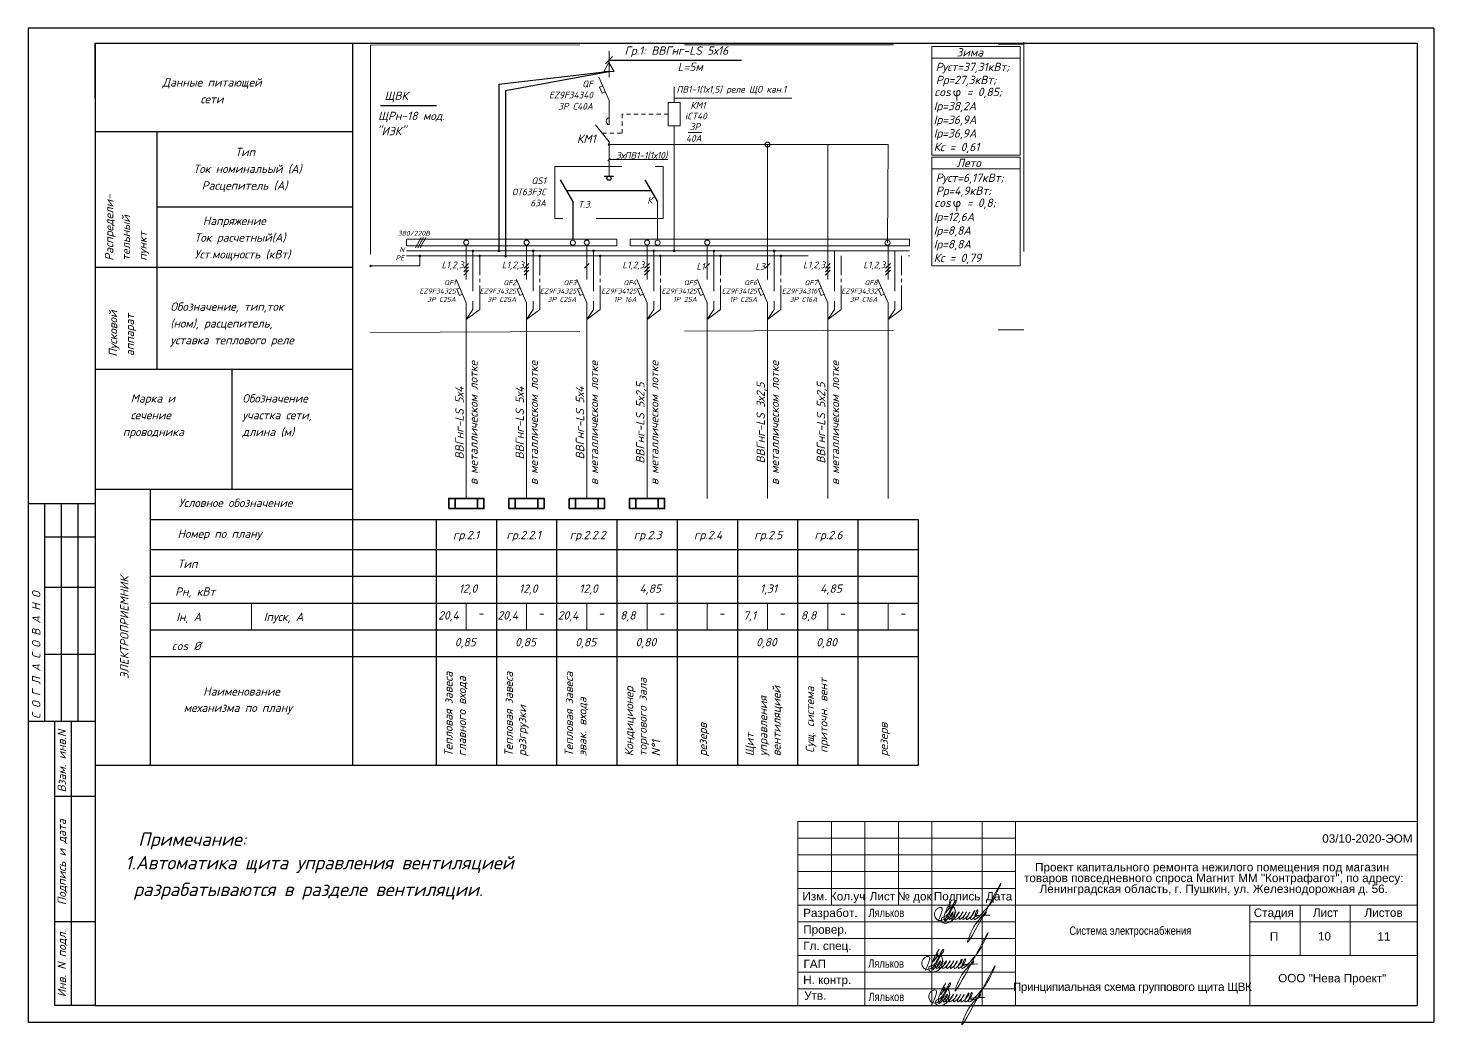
# Model space of a CAD drawing. Header units: metres. Extents: x -472 to 201, y -446 to -235.
# Drawn here: x 20.53 to 62.53, y -377.51 to -347.46 of the extents above; entities that cross this region are included whole.
import ezdxf
from ezdxf.enums import TextEntityAlignment as Align

# ---------------------------------------------------------------- set-up
doc = ezdxf.new("R2010")
doc.units = ezdxf.units.M
doc.header["$MEASUREMENT"] = 0
for name, pattern in [('ACAD_ISO02W100', [15, 12, -3]), ('ACAD_ISO04W100', [30, 24, -3, 0, -3]), ('ACAD_ISO10W100', [18, 12, -3, 0, -3]), ('HIDDEN2', [0.1875, 0.125, -0.0625]), ('JIS_02_2.0', [3, 2, -1]), ('невидимая2', [4.7625, 3.175, -1.5875])]:
    doc.linetypes.add(name, pattern=pattern)
doc.layers.add('04-ЭО_схема', color=250, linetype='Continuous')
doc.layers.add('ЭО_схема', color=250, linetype='Continuous')
for name, color, linetype, lineweight in [('_ЛинииСИЛ', 82, 'Continuous', 30), ('Level 63', 7, 'Continuous', 0), ('to-text', 7, 'Continuous', 5), ('КОПИЯ 0', 7, 'Continuous', 15), ('Тонкие линии', 7, 'Continuous', 9), ('тонкий', 7, 'Continuous', 9), ('ЭО', 10, 'Continuous', 35)]:
    doc.layers.add(name, color=color, linetype=linetype, lineweight=lineweight)
doc.styles.add('GOST 2.304', font='CS_Gost2304.shx')
doc.styles.add('Style-Arial', font='arial.ttf')
doc.styles.add('СТАНДАРТ', font='isocpeui.ttf', dxfattribs={"height": 0.25})

# ---------------------------------------------------------------- blocks, each defined once
blk = doc.blocks.new('A$C7DAC6763')
blk.add_line((0.88, 2.32), (0.88, 0))
for centre, radius, start, end in [((0.93, 2.3), 0.93, 139.3706, 43.0919), ((1.37, 2.45), 0.511, 64.7496, 193.4068)]:
    blk.add_arc(centre, radius, start, end)
blk = doc.blocks.new('S201')
at = {"color": 0}
for p, q in [((0, -11), (0, -0.75)), ((0, -4), (0, -11)), ((-0.71, -7.71), (0.71, -6.29)), ((-3, -11), (0, -18)), ((-1.9, -13.58), (-2.81, -13.98)), ((-2.81, -13.98), (-2.02, -15.81)), ((-2.02, -15.81), (-1.11, -15.42)), ((0, -23), (0, -18)), ((4, -20), (0, -23)), ((2, -20), (0, -23))]:
    blk.add_line(p, q, dxfattribs=at)
at = {"color": 0, "linetype": 'ACAD_ISO02W100'}
blk.add_line((2, -2.5), (2, -20), dxfattribs=at)
at = {"color": 0, "linetype": 'ACAD_ISO04W100', "ltscale": 0.3}
blk.add_line((4, -20), (4, -4), dxfattribs=at)
blk = doc.blocks.new('автомат')
at = {"layer": 'КОПИЯ 0'}
h = blk.add_hatch(color=256, dxfattribs=at)
edge = h.paths.add_edge_path()
edge.add_arc((35718.09, 7867.15), 0.25, 0, 360)
h = blk.add_hatch(color=256, dxfattribs=at)
edge = h.paths.add_edge_path()
edge.add_arc((35720.07, 7865.65), 0.25, 0, 360)
blk.add_line((35716.09, 7846.67), (35716.09, 7793.22), dxfattribs=at)
for centre, radius in [((35716.09, 7869.65), 0.75), ((35718.09, 7867.15), 0.25), ((35720.07, 7865.65), 0.25)]:
    blk.add_circle(centre, radius, dxfattribs=at)
blk.add_blockref('S201', (35716.09, 7869.65), dxfattribs=at)
blk = doc.blocks.new('Тепловая завеса')
at = {"layer": 'ЭО', "ltscale": 238.095238}
for points in [[(525, 153), (525, -153), (-525, -153), (-525, 153)], [(336, 153), (336, -153), (-336, -153), (-336, 153)]]:
    blk.add_lwpolyline(points, close=True, dxfattribs=at)
blk = doc.blocks.new('A$C112851C1')
blk.add_hatch(color=0).paths.add_polyline_path([(-0.25, 0, 1), (0.25, 0, 1)])
at = {"color": 0}
blk.add_circle((0, 0), 0.25, dxfattribs=at)

msp = doc.modelspace()

# ---------------------------------------------------------------- hatches: boundary and pattern name
at = {"layer": 'КОПИЯ 0'}
h = msp.add_hatch(color=256, dxfattribs=at)
edge = h.paths.add_edge_path()
edge.add_arc((37.882, -350.942), 0.025, 0, 360)
h = msp.add_hatch(color=256, dxfattribs=at)
edge = h.paths.add_edge_path()
edge.add_arc((34.593, -354.117), 0.025, 0, 360)
h = msp.add_hatch(color=256, dxfattribs=at)
edge = h.paths.add_edge_path()
edge.add_arc((34.793, -354.275), 0.025, 0, 360)
h = msp.add_hatch(color=256, dxfattribs=at)
edge = h.paths.add_edge_path()
edge.add_arc((39.831, -354.12), 0.025, 0, 360)
h = msp.add_hatch(color=256, dxfattribs=at)
edge = h.paths.add_edge_path()
edge.add_arc((42.818, -354.12), 0.025, 0, 360)
h = msp.add_hatch(color=256, dxfattribs=at)
edge = h.paths.add_edge_path()
edge.add_arc((43.016, -354.27), 0.025, 0, 360)

# ---------------------------------------------------------------- linework, layer by layer
at = {"color": 5, "linetype": 'Continuous', "lineweight": 0}
for points in [[(47.707, -374.152), (47.809, -373.917), (47.835, -373.823), (47.835, -373.77), (47.803, -373.738), (47.754, -373.738), (47.677, -373.783), (47.622, -373.853), (47.607, -373.893), (47.607, -373.962), (47.625, -374.025), (47.667, -374.086), (47.717, -374.115), (47.783, -374.126), (47.851, -374.108), (47.91, -374.081), (47.95, -374.05), (48.021, -373.926), (48.088, -373.79), (48.141, -373.68), (48.198, -373.582), (48.235, -373.53), (48.252, -373.526), (48.259, -373.551), (48.248, -373.592), (48.215, -373.637), (48.024, -374.005), (47.963, -374.11), (47.918, -374.137), (47.906, -374.115), (47.9, -374.094), (47.892, -374.019), (47.926, -373.895), (48.02, -373.689), (48.119, -373.518), (48.022, -373.716), (48.085, -373.66), (47.956, -373.883), (48.057, -373.753), (48.131, -373.71), (48.187, -373.725), (48.214, -373.785), (48.222, -373.882), (48.151, -374.105), (48.063, -374.169), (47.999, -374.196), (47.9, -374.2), (47.831, -374.171), (47.818, -374.149), (47.811, -374.098), (47.824, -374.047), (47.9, -374.019), (48.053, -373.882), (47.938, -374.11), (47.997, -374.075), (48.151, -373.921), (48.163, -373.876), (48.038, -374.093), (48.171, -373.992), (48.24, -373.869), (48.122, -374.102), (48.284, -373.974), (48.343, -373.869), (48.219, -374.086), (48.385, -373.98), (48.452, -373.869), (48.342, -374.088), (48.512, -373.952), (48.56, -373.869), (48.458, -374.085), (48.656, -373.893), (48.66, -373.881), (48.562, -374.073), (48.806, -373.846), (48.809, -373.836), (48.685, -374.077), (48.904, -373.846), (48.904, -373.817), (48.795, -374.065), (49.095, -373.84), (49.439, -373.347), (49.574, -373.057), (48.596, -374.75), (48.779, -374.318), (49.004, -374.027), (49.157, -373.874), (49.102, -373.97), (48.832, -374.003), (49.274, -373.96)], [(47.331, -375.613), (47.434, -375.379), (47.459, -375.285), (47.459, -375.231), (47.428, -375.2), (47.379, -375.2), (47.301, -375.245), (47.247, -375.315), (47.232, -375.355), (47.232, -375.424), (47.249, -375.487), (47.292, -375.548), (47.341, -375.576), (47.408, -375.588), (47.476, -375.569), (47.535, -375.543), (47.575, -375.512), (47.646, -375.388), (47.712, -375.252), (47.766, -375.142), (47.822, -375.044), (47.859, -374.992), (47.877, -374.987), (47.883, -375.012), (47.872, -375.053), (47.84, -375.098), (47.649, -375.467), (47.588, -375.572), (47.542, -375.598), (47.53, -375.577), (47.525, -375.556), (47.517, -375.481), (47.55, -375.357), (47.645, -375.15), (47.743, -374.98), (47.646, -375.177), (47.709, -375.122), (47.581, -375.345), (47.681, -375.214), (47.756, -375.172), (47.812, -375.187), (47.839, -375.247), (47.847, -375.344), (47.776, -375.566), (47.688, -375.631), (47.623, -375.658), (47.524, -375.661), (47.455, -375.632), (47.443, -375.611), (47.435, -375.56), (47.449, -375.509), (47.525, -375.481), (47.678, -375.344), (47.562, -375.571), (47.622, -375.537), (47.776, -375.383), (47.788, -375.338), (47.663, -375.554), (47.796, -375.453), (47.864, -375.33), (47.747, -375.563), (47.909, -375.436), (47.967, -375.33), (47.844, -375.548), (48.01, -375.442), (48.077, -375.33), (47.967, -375.55), (48.137, -375.414), (48.184, -375.33), (48.083, -375.547), (48.28, -375.355), (48.285, -375.343), (48.187, -375.535), (48.431, -375.308), (48.433, -375.298), (48.309, -375.539), (48.528, -375.308), (48.528, -375.279), (48.419, -375.527), (48.719, -375.302), (49.063, -374.809), (49.198, -374.518), (48.221, -376.212), (48.404, -375.78), (48.629, -375.489), (48.782, -375.336), (48.726, -375.432), (48.456, -375.465), (48.899, -375.422)], [(47.537, -376.615), (47.64, -376.38), (47.665, -376.286), (47.665, -376.233), (47.634, -376.202), (47.585, -376.202), (47.507, -376.246), (47.453, -376.316), (47.438, -376.356), (47.438, -376.425), (47.455, -376.489), (47.498, -376.549), (47.547, -376.578), (47.614, -376.589), (47.682, -376.571), (47.741, -376.544), (47.781, -376.513), (47.852, -376.39), (47.918, -376.253), (47.972, -376.143), (48.028, -376.046), (48.065, -375.993), (48.083, -375.989), (48.089, -376.014), (48.078, -376.055), (48.046, -376.1), (47.855, -376.468), (47.794, -376.573), (47.748, -376.6), (47.736, -376.579), (47.731, -376.558), (47.723, -376.482), (47.756, -376.358), (47.851, -376.152), (47.949, -375.982), (47.852, -376.179), (47.915, -376.123), (47.787, -376.346), (47.887, -376.216), (47.962, -376.173), (48.018, -376.188), (48.045, -376.248), (48.053, -376.345), (47.982, -376.568), (47.894, -376.632), (47.829, -376.659), (47.73, -376.663), (47.662, -376.634), (47.649, -376.612), (47.641, -376.561), (47.655, -376.51), (47.731, -376.482), (47.884, -376.345), (47.768, -376.573), (47.828, -376.538), (47.982, -376.384), (47.994, -376.339), (47.869, -376.556), (48.002, -376.455), (48.07, -376.332), (47.953, -376.565), (48.115, -376.437), (48.173, -376.332), (48.05, -376.549), (48.216, -376.443), (48.283, -376.332), (48.173, -376.552), (48.343, -376.415), (48.39, -376.332), (48.289, -376.548), (48.486, -376.356), (48.491, -376.344), (48.393, -376.537), (48.637, -376.31), (48.639, -376.3), (48.515, -376.54), (48.734, -376.309), (48.734, -376.281), (48.625, -376.528), (48.925, -376.304), (49.27, -375.81), (49.404, -375.52), (48.427, -377.213), (48.61, -376.781), (48.835, -376.49), (48.988, -376.337), (48.932, -376.434), (48.662, -376.466), (49.105, -376.423)]]:
    msp.add_spline(points, degree=3, dxfattribs=at)
at = {"layer": '04-ЭО_схема', "color": 7}
for p, q in [((20.527, -347.465), (20.527, -377.165)), ((62.527, -347.465), (20.527, -347.465)), ((62.527, -347.465), (62.527, -377.165)), ((22.527, -347.915), (22.527, -376.665)), ((22.527, -347.915), (62.027, -347.915)), ((22.527, -349.558), (22.527, -347.915)), ((30.218, -347.915), (30.218, -369.484)), ((62.027, -347.915), (62.027, -376.665)), ((37.773, -348.528), (37.99, -348.312)), ((37.881, -348.42), (41.84, -348.42)), ((31.057, -349.775), (32.732, -349.775)), ((22.527, -350.558), (30.218, -350.558)), ((24.368, -350.558), (24.368, -354.608)), ((24.368, -352.808), (30.218, -352.808)), ((22.527, -354.608), (30.218, -354.608)), ((24.368, -354.608), (24.368, -357.438)), ((24.368, -355.042), (24.368, -357.652)), ((22.527, -357.652), (30.218, -357.652)), ((26.618, -357.652), (26.618, -361.241)), ((22.527, -361.241), (30.218, -361.241)), ((22.527, -361.241), (30.218, -361.241)), ((24.188, -369.484), (24.188, -361.241)), ((20.527, -361.665), (22.527, -361.665)), ((21.027, -368.165), (21.027, -361.665)), ((21.527, -368.165), (21.527, -361.665)), ((22.027, -368.165), (22.027, -361.665)), ((24.188, -362.141), (30.218, -362.141)), ((29.289, -362.141), (43.518, -362.141)), ((30.218, -362.141), (30.218, -369.484)), ((30.218, -362.141), (43.518, -362.141)), ((31.089, -362.141), (45.318, -362.141)), ((32.018, -362.141), (45.318, -362.141)), ((32.718, -362.141), (32.718, -369.484)), ((32.889, -362.141), (47.118, -362.141)), ((33.818, -362.141), (47.118, -362.141)), ((34.518, -362.141), (34.518, -369.484)), ((36.318, -362.141), (36.318, -369.484)), ((38.118, -362.141), (38.118, -369.484)), ((39.918, -362.141), (39.918, -369.484)), ((41.718, -362.141), (41.718, -369.484)), ((43.518, -362.141), (43.518, -369.484)), ((45.318, -362.141), (45.318, -369.484)), ((47.118, -362.141), (47.118, -369.484)), ((21.027, -362.665), (22.527, -362.665)), ((24.188, -363.041), (43.518, -363.041)), ((24.188, -363.041), (43.518, -363.041)), ((25.988, -363.041), (45.318, -363.041)), ((25.988, -363.041), (45.318, -363.041)), ((27.788, -363.041), (47.118, -363.041)), ((27.788, -363.041), (47.118, -363.041)), ((24.188, -363.841), (43.518, -363.841)), ((24.188, -363.841), (43.518, -363.841)), ((25.988, -363.841), (45.318, -363.841)), ((25.988, -363.841), (45.318, -363.841)), ((27.788, -363.841), (47.118, -363.841)), ((27.788, -363.841), (47.118, -363.841)), ((21.027, -364.165), (22.527, -364.165)), ((24.188, -364.641), (43.518, -364.641)), ((24.188, -364.641), (43.518, -364.641)), ((25.988, -364.641), (45.318, -364.641)), ((25.988, -364.641), (45.318, -364.641)), ((27.788, -364.641), (47.118, -364.641)), ((27.788, -364.641), (47.118, -364.641)), ((24.188, -365.441), (43.518, -365.441)), ((24.188, -365.441), (43.518, -365.441)), ((25.988, -365.441), (45.318, -365.441)), ((25.988, -365.441), (45.318, -365.441)), ((27.788, -365.441), (47.118, -365.441)), ((27.788, -365.441), (47.118, -365.441)), ((21.027, -366.165), (22.527, -366.165)), ((24.188, -366.241), (43.518, -366.241)), ((24.188, -366.241), (43.518, -366.241)), ((25.988, -366.241), (45.318, -366.241)), ((25.988, -366.241), (45.318, -366.241)), ((27.788, -366.241), (47.118, -366.241)), ((27.788, -366.241), (47.118, -366.241)), ((20.527, -368.165), (22.527, -368.165)), ((21.327, -376.665), (21.327, -368.165)), ((21.827, -376.665), (21.827, -368.165)), ((22.527, -369.484), (43.518, -369.484)), ((24.327, -369.484), (45.318, -369.484)), ((26.127, -369.484), (47.118, -369.484)), ((22.527, -370.415), (21.327, -370.415)), ((22.527, -374.165), (21.327, -374.165)), ((22.527, -376.665), (21.327, -376.665)), ((22.527, -376.665), (62.027, -376.665)), ((20.527, -377.165), (62.527, -377.165))]:
    msp.add_line(p, q, dxfattribs=at)
at = {"layer": '04-ЭО_схема', "color": 7, "linetype": 'невидимая2'}
for p in [(34.593, -349.142), (34.793, -349.331)]:
    msp.add_line(p, (37.881, -348.759), dxfattribs=at)
at = {"layer": '04-ЭО_схема', "color": 7, "linetype": 'Continuous'}
for p, q in [((34.593, -349.142), (34.593, -354.109)), ((34.793, -349.331), (34.793, -354.275)), ((37.742, -351.887), (38.021, -351.887)), ((36.799, -352.633), (36.431, -351.995)), ((39.332, -352.633), (38.964, -351.995)), ((36.799, -352.634), (36.799, -353.8))]:
    msp.add_line(p, q, dxfattribs=at)
at = {"layer": '04-ЭО_схема', "color": 7, "lineweight": 18}
for p, q in [((39.831, -349.684), (39.831, -349.222)), ((39.831, -349.56), (43.349, -349.56)), ((39.831, -349.56), (39.831, -349.684)), ((37.882, -350.858), (37.478, -350.355)), ((37.882, -350.858), (37.882, -351.207)), ((39.332, -352.633), (39.333, -353.8))]:
    msp.add_line(p, q, dxfattribs=at)
at = {"layer": '04-ЭО_схема', "color": 7, "linetype": 'HIDDEN2', "ltscale": 30}
msp.add_line((36.615, -352.314), (39.148, -352.314), dxfattribs=at)
at = {"layer": '04-ЭО_схема', "color": 7, "lineweight": 18}
msp.add_lwpolyline([(40.011, -350.384), (40.011, -349.684), (39.651, -349.684), (39.651, -350.384)], close=True, dxfattribs=at)
at = {"layer": '04-ЭО_схема', "color": 7, "linetype": 'Continuous'}
msp.add_circle((37.882, -351.949), 0.0623, dxfattribs=at)
at = {"layer": '04-ЭО_схема', "color": 7, "lineweight": 18}
msp.add_arc((37.913, -350.246), 0.114, 105.7009, 254.2991, dxfattribs=at)
at = {"layer": '_ЛинииСИЛ', "color": 0, "lineweight": 20}
for p, q in [((47.531, -348.362), (50.167, -348.362)), ((42.618, -350.942), (44.418, -350.942)), ((44.418, -350.942), (44.418, -353.97)), ((44.418, -350.942), (46.218, -350.942)), ((46.218, -350.942), (46.204, -353.875)), ((47.531, -351.669), (50.167, -351.669))]:
    msp.add_line(p, q, dxfattribs=at)
for points in [[(47.531, -348.011), (50.167, -348.011), (50.167, -351.256), (47.531, -351.256)], [(47.531, -351.318), (50.167, -351.318), (50.167, -354.563), (47.531, -354.563)]]:
    msp.add_lwpolyline(points, close=True, dxfattribs=at)
at = {"layer": 'Level 63', "color": 7, "linetype": 'Continuous', "lineweight": 13}
for p, q in [((43.527, -371.165), (62.027, -371.165)), ((43.527, -371.165), (43.527, -376.665)), ((44.527, -371.165), (44.527, -373.665)), ((45.527, -371.165), (45.527, -376.665)), ((46.527, -371.165), (46.527, -373.665)), ((47.527, -371.165), (47.527, -376.665)), ((49.027, -371.165), (49.027, -376.665)), ((50.027, -371.165), (50.027, -376.665)), ((50.027, -372.165), (62.027, -372.165)), ((43.527, -373.165), (50.027, -373.165)), ((43.527, -373.665), (50.027, -373.665)), ((50.027, -373.665), (62.027, -373.665)), ((57.027, -374.165), (62.027, -374.165)), ((50.027, -375.165), (62.027, -375.165))]:
    msp.add_line(p, q, dxfattribs=at)
at = {"layer": 'Level 63', "color": 7, "linetype": 'Continuous', "lineweight": 0}
for p, q in [((43.527, -371.665), (50.027, -371.665)), ((43.527, -372.165), (50.027, -372.165)), ((43.527, -372.665), (50.027, -372.665)), ((43.527, -374.165), (50.027, -374.165)), ((43.527, -374.665), (50.027, -374.665)), ((43.527, -375.165), (50.027, -375.165)), ((43.527, -375.665), (50.027, -375.665)), ((43.527, -376.165), (50.027, -376.165))]:
    msp.add_line(p, q, dxfattribs=at)
at = {"layer": 'Level 63', "color": 7, "linetype": 'Continuous', "lineweight": 13, "flags": 128}
for points in [[(57.027, -373.665), (57.027, -376.665)], [(58.527, -373.665), (58.527, -375.165)], [(60.027, -373.665), (60.027, -375.165)]]:
    msp.add_lwpolyline(points, dxfattribs=at)
at = {"layer": 'КОПИЯ 0'}
for p, q in [((37.882, -348.931), (37.882, -348.152)), ((37.582, -348.931), (37.882, -349.631)), ((37.692, -349.189), (37.6, -349.229)), ((37.6, -349.229), (37.68, -349.413)), ((37.68, -349.413), (37.771, -349.373)), ((37.882, -349.631), (37.882, -350.355)), ((37.882, -350.858), (37.882, -351.887)), ((37.882, -350.942), (42.618, -350.942)), ((42.618, -353.945), (42.618, -350.942)), ((37.917, -351.355), (37.846, -351.426)), ((39.639, -351.39), (37.882, -351.39)), ((31.831, -353.77), (31.831, -353.97)), ((32.271, -353.723), (32.096, -354.026)), ((32.341, -353.723), (32.166, -354.026)), ((32.411, -353.723), (32.236, -354.026)), ((38.12, -353.77), (38.12, -353.97)), ((38.517, -353.77), (38.517, -353.97)), ((46.861, -353.77), (46.861, -353.97)), ((33.547, -354.741), (33.688, -354.6)), ((33.547, -354.841), (33.688, -354.7)), ((35.347, -354.741), (35.488, -354.6)), ((35.347, -354.841), (35.488, -354.7)), ((38.947, -354.741), (39.088, -354.6)), ((38.947, -354.841), (39.088, -354.7)), ((44.347, -354.741), (44.488, -354.6)), ((44.347, -354.841), (44.488, -354.7)), ((46.147, -354.741), (46.288, -354.6)), ((46.147, -354.841), (46.288, -354.7)), ((42.618, -356.168), (42.618, -361.513)), ((44.418, -356.168), (44.418, -361.513)), ((46.218, -356.168), (46.218, -361.513))]:
    msp.add_line(p, q, dxfattribs=at)
at = {"layer": 'КОПИЯ 0', "linetype": 'ACAD_ISO02W100'}
for p, q in [((39.831, -350.384), (39.831, -354.12)), ((42.153, -354.12), (31.831, -354.12)), ((46.861, -354.12), (42.153, -354.12))]:
    msp.add_line(p, q, dxfattribs=at)
at = {"layer": 'КОПИЯ 0', "linetype": 'ACAD_ISO10W100'}
msp.add_line((31.831, -354.27), (46.861, -354.27), dxfattribs=at)
at = {"layer": 'КОПИЯ 0', "ltscale": 238.095238}
for p, q in [((27.203, -364.641), (27.203, -365.441)), ((33.618, -364.641), (33.618, -365.441)), ((35.418, -364.641), (35.418, -365.441)), ((37.218, -364.641), (37.218, -365.441)), ((39.018, -364.641), (39.018, -365.441)), ((40.818, -364.641), (40.818, -365.441)), ((42.618, -364.641), (42.618, -365.441)), ((44.418, -364.641), (44.418, -365.441)), ((46.218, -364.641), (46.218, -365.441))]:
    msp.add_line(p, q, dxfattribs=at)
at = {"layer": 'КОПИЯ 0'}
msp.add_lwpolyline([(37.881, -348.493), (37.728, -348.759), (38.035, -348.759)], close=True, dxfattribs=at)
for points in [[(38.12, -353.77), (31.831, -353.77)], [(31.831, -353.97), (38.12, -353.97)], [(46.861, -353.77), (38.517, -353.77)], [(38.517, -353.97), (41.592, -353.97)], [(38.517, -353.97), (46.861, -353.97)], [(32.228, -354.27), (32.228, -354.57), (30.761, -354.57)]]:
    msp.add_lwpolyline(points, dxfattribs=at)
for centre, radius in [((37.882, -350.942), 0.025), ((42.618, -350.942), 0.075), ((36.802, -353.875), 0.075), ((39.333, -353.875), 0.075), ((46.204, -353.875), 0.075), ((34.593, -354.117), 0.025), ((34.793, -354.275), 0.025), ((39.831, -354.12), 0.025), ((42.818, -354.12), 0.025), ((43.016, -354.27), 0.025)]:
    msp.add_circle(centre, radius, dxfattribs=at)
at = {"layer": 'Тонкие линии', "color": 7, "linetype": 'JIS_02_2.0'}
msp.add_lwpolyline([(36.261, -351.602), (39.501, -351.602), (39.501, -353.152), (36.261, -353.152)], close=True, dxfattribs=at)
at = {"layer": 'тонкий', "linetype": 'HIDDEN2', "ltscale": 50}
for p, q in [((30.761, -347.971), (50.275, -347.959)), ((30.761, -347.971), (30.761, -356.559)), ((50.275, -347.888), (50.275, -356.474)), ((30.761, -356.559), (50.275, -356.474))]:
    msp.add_line(p, q, dxfattribs=at)
at = {"layer": 'тонкий', "linetype": 'HIDDEN2'}
for p, q in [((39.651, -350.034), (38.276, -350.034)), ((38.276, -350.034), (38.276, -350.607)), ((37.68, -350.607), (38.276, -350.607))]:
    msp.add_line(p, q, dxfattribs=at)
at = {"layer": 'ЭО_схема', "color": 7, "lineweight": 18}
msp.add_line((40.244, -350.583), (40.658, -350.583), dxfattribs=at)

# ---------------------------------------------------------------- block references
at = {"layer": 'to-text', "xscale": 0.100387154071359, "yscale": 0.100387154071359, "zscale": 0.100387154071359}
for p in [(48.184, -349.627), (48.184, -352.938)]:
    msp.add_blockref('A$C7DAC6763', p, dxfattribs=at)
at = {"layer": 'КОПИЯ 0', "xscale": 0.1, "yscale": 0.1, "zscale": 0.1}
for name, p in [('S201', (42.618, -353.87)), ('S201', (44.418, -353.87)), ('S201', (46.218, -353.87)), ('A$C112851C1', (32.228, -354.27)), ('A$C112851C1', (30.761, -354.57))]:
    msp.add_blockref(name, p, dxfattribs=at)
at = {"layer": 'КОПИЯ 0', "xscale": 0.000999999999476131, "yscale": 0.000999999999476131, "zscale": 0.000999999999476131, "rotation": 180}
for p in [(33.618, -361.666), (35.418, -361.666), (37.218, -361.666), (39.018, -361.666)]:
    msp.add_blockref('Тепловая завеса', p, dxfattribs=at)
at = {"layer": 'ЭО', "xscale": 0.1, "yscale": 0.1, "zscale": 0.1}
for p in [(-3537.991, -1140.835), (-3536.191, -1140.835), (-3534.391, -1140.835), (-3532.591, -1140.835), (-3530.791, -1140.835)]:
    msp.add_blockref('автомат', p, dxfattribs=at)

# ---------------------------------------------------------------- texts
at = {"color": 7, "linetype": 'Continuous', "lineweight": 13, "style": 'Style-Arial'}
msp.add_text('03/10-2020-ЭОМ', height=0.25, dxfattribs=at).set_placement((60.54, -371.55), align=Align.TOP_CENTER)
at = {"color": 7, "lineweight": 13, "style": 'Style-Arial', "width": 0.8}
for p in [(45.634, -373.769), (45.626, -375.284), (45.633, -376.279)]:
    msp.add_text('Ляльков', height=0.25, dxfattribs=at).set_placement(p, align=Align.TOP_LEFT)
at = {"color": 7, "linetype": 'Continuous', "lineweight": 13, "style": 'Style-Arial'}
msp.add_text('ООО "Нева Проект"', height=0.25, dxfattribs=at).set_placement((57.874, -375.721), align=Align.TOP_LEFT)
at = {"color": 7, "linetype": 'Continuous', "lineweight": 13, "insert": (55.901, -372.404), "char_height": 0.25, "attachment_point": 2, "line_spacing_factor": 0.776524, "style": 'Style-Arial'}
msp.add_mtext('Проект капитального ремонта нежилого помещения под магазин\\P товаров повседневного спроса Магнит ММ "Контрафагот", по адресу:\\P Ленинградская область, г. Пушкин, ул. Железнодорожная д. 56.', dxfattribs=at)
at = {"color": 7, "linetype": 'Continuous', "lineweight": 0, "char_height": 0.25, "attachment_point": 5}
for s, insert, line_spacing_factor, style in [('{\\W0.8;Система электроснабжения}', (53.458, -374.465), 0.9, 'Style-Arial'), ('\\fArial|b0|i0|c204204|p39;П', (57.752, -374.598), 0.72, 'GOST 2.304'), ('{\\fArial|b0|i0|c204|p39;10}', (59.258, -374.598), 0.72, 'GOST 2.304'), ('{\\fArial|b0|i0|c204|p39;11}', (61.037, -374.598), 0.72, 'GOST 2.304')]:
    msp.add_mtext(s, dxfattribs=dict(at, insert=insert, line_spacing_factor=line_spacing_factor, style=style))
at = {"layer": 'Level 63', "color": 7, "linetype": 'Continuous', "lineweight": 0, "style": 'Style-Arial'}
for s, p in [('Изм.', (44.034, -373.4)), ('Кол.уч', (45.011, -373.4)), ('Лист', (46.05, -373.4)), ('№ док', (47.008, -373.4)), ('Подпись', (48.282, -373.4)), ('Дата', (49.538, -373.4)), ('Разработ.', (44.496, -373.896)), ('Стадия', (57.745, -373.89)), ('Лист', (59.29, -373.89)), ('Листов', (61.023, -373.89)), ('Провер.', (44.341, -374.393)), ('Гл. спец.', (44.407, -374.881)), ('ГАП', (44.028, -375.422)), ('Н. контр.', (44.402, -375.9)), ('Утв.', (44.046, -376.367))]:
    msp.add_text(s, height=0.25, dxfattribs=at).set_placement(p, align=Align.MIDDLE_CENTER)
at = {"layer": 'Level 63', "color": 7, "linetype": 'Continuous', "lineweight": 0, "insert": (50.014, -376.304), "char_height": 0.25, "width": 7, "attachment_point": 7, "style": 'Style-Arial'}
msp.add_mtext('\\pxqc;{\\T0.95;Принципиальная схема группового щита ЩВК}', dxfattribs=at)
at = {"layer": 'to-text', "style": 'СТАНДАРТ'}
for s, height, p in [('Гр.1: ВВГнг-LS 5х16', 0.25, (38.345, -348.262)), ('Зима', 0.25, (48.264, -348.313)), ('L=5м', 0.25, (39.931, -348.745)), ('Руст=37,31кВт; ', 0.25, (47.64, -348.75)), ('Данные питающей', 0.25, (24.54, -349.211)), ('Рр=27,3кВт; ', 0.25, (47.646, -349.137)), ('ЩВК', 0.25, (31.174, -349.611)), ('ПВ1-1(1х1,5) реле ЩО кан.1', 0.2, (39.899, -349.393)), ('cos   = 0,85; ', 0.25, (47.595, -349.497)), ('сети', 0.25, (25.675, -349.711)), ('КМ1', 0.2, (40.315, -349.873)), ('Iр=38,2А', 0.25, (47.582, -349.919)), ('ЩРн-18 мод.', 0.25, (30.982, -350.212)), ('iCT40', 0.2, (40.151, -350.194)), ('Iр=36,9А', 0.25, (47.582, -350.327)), ('"ИЭК"', 0.25, (30.943, -350.665)), ('КМ1', 0.25, (36.924, -350.894)), ('40А', 0.2, (40.182, -350.858)), ('3Р', 0.2, (40.298, -350.507)), ('Iр=36,9А', 0.25, (47.582, -350.734)), ('Тип', 0.25, (26.713, -351.292)), ('Кс = 0,61', 0.25, (47.582, -351.142)), ('Ток номинальый (А)', 0.25, (25.463, -351.792)), ('Лето', 0.25, (48.264, -351.616)), ('Руст=6,17кВт; ', 0.25, (47.64, -352.06)), ('Расцепитель (А)', 0.25, (25.713, -352.292)), ('Рр=4,9кВт; ', 0.25, (47.646, -352.447)), ('cos   = 0,8; ', 0.25, (47.595, -352.808)), ('Напряжение', 0.25, (25.747, -353.346)), ('Iр=12,6А', 0.25, (47.582, -353.23)), ('Ток расчетный(А)', 0.25, (25.497, -353.846)), ('Iр=8,8А', 0.25, (47.582, -353.637)), ('Iр=8,8А', 0.25, (47.582, -354.045)), ('Уст.мощность (кВт)', 0.25, (25.497, -354.346)), ('Кс = 0,79', 0.25, (47.582, -354.452)), ('Обозначение, тип,ток', 0.25, (24.777, -355.911)), ('(ном), расцепитель,', 0.25, (24.777, -356.411)), ('уставка теплового реле', 0.25, (24.777, -356.911)), ('Марка и', 0.25, (23.589, -358.651)), ('Обозначение', 0.25, (26.927, -358.651)), ('сечение', 0.25, (23.589, -359.151)), ('участка сети,', 0.25, (26.927, -359.151)), ('проводника', 0.25, (23.356, -359.651)), ('длина (м)', 0.25, (26.927, -359.651)), ('Условное обозначение', 0.25, (25.027, -361.771)), ('Номер по плану', 0.25, (24.992, -362.694)), ('гр.2.1', 0.25, (33.221, -362.734)), ('гр.2.2.1', 0.25, (34.818, -362.734)), ('гр.2.2.2', 0.25, (36.709, -362.734)), ('гр.2.3', 0.25, (38.621, -362.734)), ('гр.2.4', 0.25, (40.421, -362.734)), ('гр.2.5', 0.25, (42.221, -362.734)), ('гр.2.6', 0.25, (44.021, -362.734)), ('Тип', 0.25, (24.992, -363.594)), ('12,0', 0.25, (33.393, -364.334)), ('12,0', 0.25, (35.193, -364.334)), ('12,0', 0.25, (36.993, -364.334)), ('4,85', 0.25, (38.793, -364.334)), ('1,31', 0.25, (42.393, -364.334)), ('4,85', 0.25, (44.193, -364.334)), ('Рн, кВт', 0.25, (24.92, -364.423)), ('20,4', 0.25, (32.779, -365.134)), ('-', 0.25, (33.962, -365.071)), ('20,4', 0.25, (34.55, -365.134)), ('-', 0.25, (35.762, -365.071)), ('20,4', 0.25, (36.35, -365.134)), ('-', 0.25, (37.562, -365.071)), ('8,8', 0.25, (38.213, -365.134)), ('-', 0.25, (39.362, -365.071)), ('-', 0.25, (41.162, -365.071)), ('-', 0.25, (41.162, -365.071)), ('-', 0.25, (41.162, -365.071)), ('7,1', 0.25, (41.89, -365.134)), ('-', 0.25, (42.962, -365.071)), ('8,8', 0.25, (43.613, -365.134)), ('-', 0.25, (44.762, -365.071)), ('-', 0.25, (46.562, -365.071)), ('cos %%C', 0.25, (24.813, -366.046)), ('0,85', 0.25, (33.275, -365.934)), ('0,85', 0.25, (35.075, -365.934)), ('0,85', 0.25, (36.875, -365.934)), ('0,80', 0.25, (38.675, -365.934)), ('0,80', 0.25, (42.275, -365.934)), ('0,80', 0.25, (44.075, -365.934)), ('Наименование ', 0.25, (25.757, -367.406)), ('механизма по плану', 0.25, (25.179, -367.894)), ('Примечание:', 0.4, (23.816, -371.897)), ('1.Автоматика щита управления вентиляцией ', 0.4, (23.423, -372.597)), (' разрабатываются в разделе вентиляции.', 0.4, (23.423, -373.397))]:
    msp.add_text(s, height=height, dxfattribs=at).set_placement(p)
for s, p in [('Распредели-', (23.072, -354.415)), ('тельный', (23.572, -354.415)), ('пункт', (24.072, -354.415)), ('Пусковой', (23.189, -357.281)), ('аппарат', (23.689, -357.265)), ('ЭЛЕКТРОПРИЕМНИК', (23.527, -366.907)), ('С О Г Л А С О В А Н О', (20.894, -368.102)), ('Тепловая завеса', (33.209, -369.217)), ('главного входа', (33.609, -369.217)), ('Тепловая завеса', (35.009, -369.217)), ('Тепловая завеса', (36.809, -369.217)), ('торгового зала', (39.009, -369.217)), ('торгового зала', (39.009, -369.217)), ('приточн. вент', (44.409, -369.117)), ('эвак. входа', (37.209, -369.217)), ('Кондиционер', (38.609, -369.217)), ('Кондиционер', (38.609, -369.217)), ('управления', (42.609, -369.217)), ('вентиляцией', (43.009, -369.217)), ('Сущ. система', (44.009, -369.117)), ('разгрузки', (35.409, -369.217)), ('резерв', (40.809, -369.217)), ('резерв', (46.209, -369.217)), ('Взам. инв.N', (21.657, -370.299)), ('N%%D1', (39.409, -369.217)), ('Щит', (42.209, -369.217)), ('Подпись и дата', (21.657, -373.666)), ('Инв. N подл.', (21.657, -376.415))]:
    msp.add_text(s, height=0.25, rotation=90, dxfattribs=at).set_placement(p)
for s, insert, char_height, attachment_point in [('QF\\PEZ9F34340\\P3Р С40А', (37.4, -349.032), 0.2, 3), ('QS1\\PОТ63F3C\\P63А', (35.997, -351.924), 0.2, 3), ('Т.З.', (37.363, -352.831), 0.2, 9), ('К', (39.178, -352.707), 0.2, 9), ('380/220В', (32.528, -353.67), 0.15, 9), ('N', (31.763, -354.154), 0.15, 9), ('РЕ', (31.763, -354.404), 0.15, 9), ('L1,2,3', (33.538, -354.684), 0.2, 9), ('L1,2,3', (35.338, -354.684), 0.2, 9), ('L1,2,3', (38.938, -354.684), 0.2, 9), ('L1,2,3', (44.338, -354.684), 0.2, 9), ('L1,2,3', (46.138, -354.684), 0.2, 9), ('L1', (40.738, -354.684), 0.2, 9), ('L3', (42.538, -354.684), 0.2, 9), ('QF1\\PEZ9F34325\\P3Р С25А', (33.305, -354.994), 0.15, 3), ('QF2\\PEZ9F34325\\P3Р С25А', (35.105, -354.994), 0.15, 3), ('QF3\\PEZ9F34325\\P3Р С25А', (36.905, -354.994), 0.15, 3), ('QF4\\PEZ9F34125\\P1Р 16А', (38.705, -354.994), 0.15, 3), ('QF5\\PEZ9F34125\\P1Р 25А', (40.505, -354.994), 0.15, 3), ('QF6\\PEZ9F34125\\P1Р С25А', (42.305, -354.994), 0.15, 3), ('QF7\\PEZ9F34316\\P3Р С16А', (44.105, -354.994), 0.15, 3), ('QF8\\PEZ9F34332\\P3Р С16А', (45.905, -354.994), 0.15, 3)]:
    msp.add_mtext(s, dxfattribs=dict(at, insert=insert, char_height=char_height, attachment_point=attachment_point))
at = {"layer": 'to-text', "color": 0, "insert": (38.859, -351.276), "char_height": 0.2, "attachment_point": 5, "style": 'СТАНДАРТ'}
msp.add_mtext('3хПВ1-1(1х10)', dxfattribs=at)
at = {"layer": 'to-text', "char_height": 0.25, "attachment_point": 5, "rotation": 90, "style": 'СТАНДАРТ'}
for s, insert in [('ВВГнг-LS 5х4\\Pв металлическом лотке', (33.624, -359.261)), ('ВВГнг-LS 5х4\\Pв металлическом лотке', (35.424, -359.261)), ('ВВГнг-LS 5х4\\Pв металлическом лотке', (37.224, -359.261)), ('ВВГнг-LS 5х2,5\\Pв металлическом лотке', (39.024, -359.261)), ('ВВГнг-LS 3х2,5\\Pв металлическом лотке', (42.624, -359.261)), ('ВВГнг-LS 5х2,5\\Pв металлическом лотке', (44.424, -359.261))]:
    msp.add_mtext(s, dxfattribs=dict(at, insert=insert))
at = {"layer": 'to-text', "char_height": 0.25, "width": 2.4, "attachment_point": 5, "line_spacing_factor": 0.84, "style": 'СТАНДАРТ'}
for s, insert in [('Iн, А', (25.325, -365.085)), ('Iпуск, А', (28.158, -365.085))]:
    msp.add_mtext(s, dxfattribs=dict(at, insert=insert))

doc.saveas('drawing.dxf')
